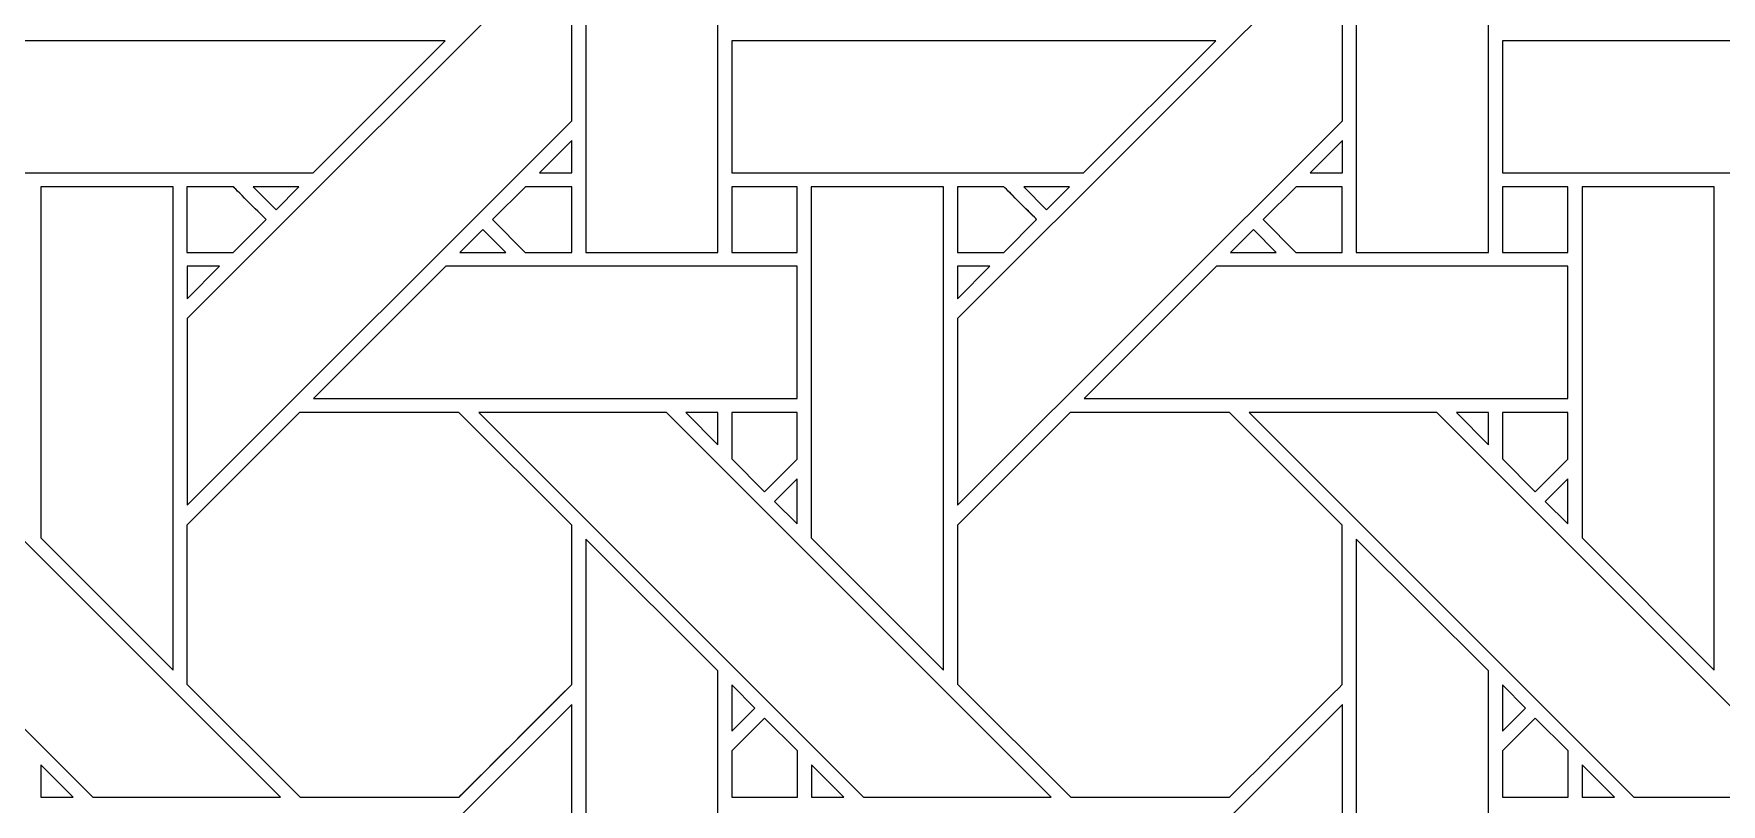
# Model space of a CAD drawing. Header units: inches. Extents: x 3.4 to 21.4, y 0.1 to 18.1.
# Drawn here: x 7.688 to 9.766, y 11.221 to 12.17 of the extents above; entities that cross this region are included whole.
import ezdxf

# ---------------------------------------------------------------- set-up
doc = ezdxf.new("R2010")
doc.units = ezdxf.units.IN
doc.header["$MEASUREMENT"] = 0
doc.layers.add('Design', color=7, linetype='Continuous', lineweight=0)

msp = doc.modelspace()

# ---------------------------------------------------------------- linework, layer by layer
at = {"layer": 'Design'}
for points, knots in [([(3.3829, 18.0948), (3.3829, 18.0948), (3.3829, 0.0948), (3.3829, 0.0948), (3.3829, 0.0948), (21.3829, 0.0948), (21.3829, 0.0948), (21.3829, 0.0948), (21.3829, 18.0948), (21.3829, 18.0948), (21.3829, 18.0948), (3.3829, 18.0948), (3.3829, 18.0948)], [0, 0, 0, 0, 1, 1, 1, 2, 2, 2, 3, 3, 3, 4, 4, 4, 4]), ([(4.2402, 17.2374), (4.2402, 17.2374), (4.2402, 0.9521), (4.2402, 0.9521), (4.2402, 0.9521), (20.5255, 0.9521), (20.5255, 0.9521), (20.5255, 0.9521), (20.5255, 17.2374), (20.5255, 17.2374), (20.5255, 17.2374), (4.2402, 17.2374), (4.2402, 17.2374)], [0, 0, 0, 0, 1, 1, 1, 2, 2, 2, 3, 3, 3, 4, 4, 4, 4]), ([(8.5303, 12.3343), (8.5303, 12.3343), (8.5303, 11.9006), (8.5303, 11.9006), (8.5303, 11.9006), (8.3676, 11.9006), (8.3676, 11.9006), (8.3676, 11.9006), (8.3676, 12.4964), (8.3676, 12.4964), (8.3676, 12.4964), (8.5303, 12.3343), (8.5303, 12.3343)], [0, 0, 0, 0, 1, 1, 1, 2, 2, 2, 3, 3, 3, 4, 4, 4, 4]), ([(9.3163, 11.9006), (9.3163, 11.9006), (9.3163, 12.4964), (9.3163, 12.4964), (9.3163, 12.4964), (9.4791, 12.3343), (9.4791, 12.3343), (9.4791, 12.3343), (9.4791, 11.9006), (9.4791, 11.9006), (9.4791, 11.9006), (9.3163, 11.9006), (9.3163, 11.9006)], [0, 0, 0, 0, 1, 1, 1, 2, 2, 2, 3, 3, 3, 4, 4, 4, 4]), ([(7.8768, 11.8193), (7.8768, 11.8193), (8.3504, 12.2929), (8.3504, 12.2929), (8.3504, 12.2929), (8.3504, 12.0628), (8.3504, 12.0628), (8.3504, 12.0628), (7.8768, 11.5892), (7.8768, 11.5892), (7.8768, 11.5892), (7.8768, 11.8193), (7.8768, 11.8193)], [0, 0, 0, 0, 1, 1, 1, 2, 2, 2, 3, 3, 3, 4, 4, 4, 4]), ([(9.2992, 12.0628), (9.2992, 12.0628), (8.8255, 11.5892), (8.8255, 11.5892), (8.8255, 11.5892), (8.8255, 11.8193), (8.8255, 11.8193), (8.8255, 11.8193), (9.2992, 12.2929), (9.2992, 12.2929), (9.2992, 12.2929), (9.2992, 12.0628), (9.2992, 12.0628)], [0, 0, 0, 0, 1, 1, 1, 2, 2, 2, 3, 3, 3, 4, 4, 4, 4]), ([(7.5989, 11.9986), (7.5989, 11.9986), (7.5989, 12.1613), (7.5989, 12.1613), (7.5989, 12.1613), (8.1946, 12.1613), (8.1946, 12.1613), (8.1946, 12.1613), (8.0319, 11.9986), (8.0319, 11.9986), (8.0319, 11.9986), (7.5989, 11.9986), (7.5989, 11.9986)], [0, 0, 0, 0, 1, 1, 1, 2, 2, 2, 3, 3, 3, 4, 4, 4, 4]), ([(8.5476, 11.9986), (8.5476, 11.9986), (8.5476, 12.1613), (8.5476, 12.1613), (8.5476, 12.1613), (9.1433, 12.1613), (9.1433, 12.1613), (9.1433, 12.1613), (8.9806, 11.9986), (8.9806, 11.9986), (8.9806, 11.9986), (8.5476, 11.9986), (8.5476, 11.9986)], [0, 0, 0, 0, 1, 1, 1, 2, 2, 2, 3, 3, 3, 4, 4, 4, 4]), ([(10.0921, 12.1613), (10.0921, 12.1613), (9.9293, 11.9986), (9.9293, 11.9986), (9.9293, 11.9986), (9.4964, 11.9986), (9.4964, 11.9986), (9.4964, 11.9986), (9.4964, 12.1613), (9.4964, 12.1613), (9.4964, 12.1613), (10.0921, 12.1613), (10.0921, 12.1613)], [0, 0, 0, 0, 1, 1, 1, 2, 2, 2, 3, 3, 3, 4, 4, 4, 4]), ([(8.3107, 11.9987), (8.3107, 11.9987), (8.3504, 12.0384), (8.3504, 12.0384), (8.3504, 12.0384), (8.3504, 11.9987), (8.3504, 11.9987), (8.3504, 11.9987), (8.3107, 11.9987), (8.3107, 11.9987)], [0, 0, 0, 0, 1, 1, 1, 2, 2, 2, 3, 3, 3, 3]), ([(9.2992, 11.9987), (9.2992, 11.9987), (9.2594, 11.9987), (9.2594, 11.9987), (9.2594, 11.9987), (9.2992, 12.0384), (9.2992, 12.0384), (9.2992, 12.0384), (9.2992, 11.9987), (9.2992, 11.9987)], [0, 0, 0, 0, 1, 1, 1, 2, 2, 2, 3, 3, 3, 3]), ([(7.8596, 11.9814), (7.8596, 11.9814), (7.8596, 11.3863), (7.8596, 11.3863), (7.8596, 11.3863), (7.6967, 11.5492), (7.6967, 11.5492), (7.6967, 11.5492), (7.6967, 11.9814), (7.6967, 11.9814), (7.6967, 11.9814), (7.8596, 11.9814), (7.8596, 11.9814)], [0, 0, 0, 0, 1, 1, 1, 2, 2, 2, 3, 3, 3, 4, 4, 4, 4]), ([(7.8767, 11.9006), (7.8767, 11.9006), (7.8767, 11.9814), (7.8767, 11.9814), (7.8767, 11.9814), (7.9338, 11.9814), (7.9338, 11.9814), (7.9389, 11.9763), (7.9697, 11.9455), (7.9741, 11.9411), (7.9741, 11.9411), (7.9337, 11.9006), (7.9337, 11.9006), (7.9337, 11.9006), (7.8767, 11.9006), (7.8767, 11.9006)], [0, 0, 0, 0, 1, 1, 1, 2, 2, 2, 3, 3, 3, 4, 4, 4, 5, 5, 5, 5]), ([(7.9741, 11.9411), (7.9741, 11.9411), (7.9337, 11.9006), (7.9337, 11.9006), (7.9337, 11.9006), (7.8767, 11.9006), (7.8767, 11.9006), (7.8767, 11.9006), (7.8767, 11.9814), (7.8767, 11.9814), (7.8767, 11.9814), (7.9338, 11.9814), (7.9338, 11.9814), (7.939, 11.9762), (7.9698, 11.9454), (7.9741, 11.9411)], [0, 0, 0, 0, 1, 1, 1, 2, 2, 2, 3, 3, 3, 4, 4, 4, 5, 5, 5, 5]), ([(7.9582, 11.9814), (7.9582, 11.9814), (8.0146, 11.9814), (8.0146, 11.9814), (8.0146, 11.9814), (7.9864, 11.9532), (7.9864, 11.9532), (7.9864, 11.9532), (7.9582, 11.9814), (7.9582, 11.9814)], [0, 0, 0, 0, 1, 1, 1, 2, 2, 2, 3, 3, 3, 3]), ([(8.2933, 11.9006), (8.2933, 11.9006), (8.2529, 11.941), (8.2529, 11.941), (8.2529, 11.941), (8.2934, 11.9814), (8.2934, 11.9814), (8.2934, 11.9814), (8.3504, 11.9814), (8.3504, 11.9814), (8.3504, 11.9814), (8.3504, 11.9006), (8.3504, 11.9006), (8.3504, 11.9006), (8.2933, 11.9006), (8.2933, 11.9006)], [0, 0, 0, 0, 1, 1, 1, 2, 2, 2, 3, 3, 3, 4, 4, 4, 5, 5, 5, 5]), ([(8.2529, 11.941), (8.2529, 11.941), (8.2934, 11.9814), (8.2934, 11.9814), (8.2934, 11.9814), (8.3504, 11.9814), (8.3504, 11.9814), (8.3504, 11.9814), (8.3504, 11.9006), (8.3504, 11.9006), (8.3504, 11.9006), (8.2933, 11.9006), (8.2933, 11.9006), (8.2933, 11.9006), (8.2529, 11.941), (8.2529, 11.941)], [0, 0, 0, 0, 1, 1, 1, 2, 2, 2, 3, 3, 3, 4, 4, 4, 5, 5, 5, 5]), ([(8.5476, 11.9006), (8.5476, 11.9006), (8.5476, 11.9814), (8.5476, 11.9814), (8.5476, 11.9814), (8.6278, 11.9814), (8.6278, 11.9814), (8.6278, 11.9814), (8.6278, 11.9006), (8.6278, 11.9006), (8.6278, 11.9006), (8.5476, 11.9006), (8.5476, 11.9006)], [0, 0, 0, 0, 1, 1, 1, 2, 2, 2, 3, 3, 3, 4, 4, 4, 4]), ([(8.5476, 11.9814), (8.5476, 11.9814), (8.6278, 11.9814), (8.6278, 11.9814), (8.6278, 11.9814), (8.6278, 11.9006), (8.6278, 11.9006), (8.6278, 11.9006), (8.5476, 11.9006), (8.5476, 11.9006), (8.5476, 11.9006), (8.5476, 11.9814), (8.5476, 11.9814)], [0, 0, 0, 0, 1, 1, 1, 2, 2, 2, 3, 3, 3, 4, 4, 4, 4]), ([(8.8083, 11.9814), (8.8083, 11.9814), (8.8083, 11.3863), (8.8083, 11.3863), (8.8083, 11.3863), (8.6454, 11.5492), (8.6454, 11.5492), (8.6454, 11.5492), (8.6454, 11.9814), (8.6454, 11.9814), (8.6454, 11.9814), (8.8083, 11.9814), (8.8083, 11.9814)], [0, 0, 0, 0, 1, 1, 1, 2, 2, 2, 3, 3, 3, 4, 4, 4, 4]), ([(8.8255, 11.9006), (8.8255, 11.9006), (8.8255, 11.9814), (8.8255, 11.9814), (8.8255, 11.9814), (8.8825, 11.9814), (8.8825, 11.9814), (8.8877, 11.9763), (8.9184, 11.9455), (8.9228, 11.9411), (8.9228, 11.9411), (8.8824, 11.9006), (8.8824, 11.9006), (8.8824, 11.9006), (8.8255, 11.9006), (8.8255, 11.9006)], [0, 0, 0, 0, 1, 1, 1, 2, 2, 2, 3, 3, 3, 4, 4, 4, 5, 5, 5, 5]), ([(8.9228, 11.9411), (8.9228, 11.9411), (8.8824, 11.9006), (8.8824, 11.9006), (8.8824, 11.9006), (8.8255, 11.9006), (8.8255, 11.9006), (8.8255, 11.9006), (8.8255, 11.9814), (8.8255, 11.9814), (8.8255, 11.9814), (8.8825, 11.9814), (8.8825, 11.9814), (8.8878, 11.9762), (8.9186, 11.9453), (8.9228, 11.9411)], [0, 0, 0, 0, 1, 1, 1, 2, 2, 2, 3, 3, 3, 4, 4, 4, 5, 5, 5, 5]), ([(8.9069, 11.9814), (8.9069, 11.9814), (8.9634, 11.9814), (8.9634, 11.9814), (8.9634, 11.9814), (8.9351, 11.9532), (8.9351, 11.9532), (8.9351, 11.9532), (8.9069, 11.9814), (8.9069, 11.9814)], [0, 0, 0, 0, 1, 1, 1, 2, 2, 2, 3, 3, 3, 3]), ([(9.242, 11.9006), (9.242, 11.9006), (9.2017, 11.941), (9.2017, 11.941), (9.2017, 11.941), (9.2421, 11.9814), (9.2421, 11.9814), (9.2421, 11.9814), (9.2991, 11.9814), (9.2991, 11.9814), (9.2991, 11.9814), (9.2991, 11.9006), (9.2991, 11.9006), (9.2991, 11.9006), (9.242, 11.9006), (9.242, 11.9006)], [0, 0, 0, 0, 1, 1, 1, 2, 2, 2, 3, 3, 3, 4, 4, 4, 5, 5, 5, 5]), ([(9.2017, 11.941), (9.2017, 11.941), (9.2421, 11.9814), (9.2421, 11.9814), (9.2421, 11.9814), (9.2991, 11.9814), (9.2991, 11.9814), (9.2991, 11.9814), (9.2991, 11.9006), (9.2991, 11.9006), (9.2991, 11.9006), (9.242, 11.9006), (9.242, 11.9006), (9.242, 11.9006), (9.2017, 11.941), (9.2017, 11.941)], [0, 0, 0, 0, 1, 1, 1, 2, 2, 2, 3, 3, 3, 4, 4, 4, 5, 5, 5, 5]), ([(9.4963, 11.9006), (9.4963, 11.9006), (9.4963, 11.9814), (9.4963, 11.9814), (9.4963, 11.9814), (9.5766, 11.9814), (9.5766, 11.9814), (9.5766, 11.9814), (9.5766, 11.9006), (9.5766, 11.9006), (9.5766, 11.9006), (9.4963, 11.9006), (9.4963, 11.9006)], [0, 0, 0, 0, 1, 1, 1, 2, 2, 2, 3, 3, 3, 4, 4, 4, 4]), ([(9.5766, 11.9814), (9.5766, 11.9814), (9.5766, 11.9006), (9.5766, 11.9006), (9.5766, 11.9006), (9.4963, 11.9006), (9.4963, 11.9006), (9.4963, 11.9006), (9.4963, 11.9814), (9.4963, 11.9814), (9.4963, 11.9814), (9.5766, 11.9814), (9.5766, 11.9814)], [0, 0, 0, 0, 1, 1, 1, 2, 2, 2, 3, 3, 3, 4, 4, 4, 4]), ([(9.5942, 11.5492), (9.5942, 11.5492), (9.5942, 11.9814), (9.5942, 11.9814), (9.5942, 11.9814), (9.7571, 11.9814), (9.7571, 11.9814), (9.7571, 11.9814), (9.7571, 11.3863), (9.7571, 11.3863), (9.7571, 11.3863), (9.5942, 11.5492), (9.5942, 11.5492)], [0, 0, 0, 0, 1, 1, 1, 2, 2, 2, 3, 3, 3, 4, 4, 4, 4]), ([(8.2691, 11.9006), (8.2691, 11.9006), (8.2126, 11.9006), (8.2126, 11.9006), (8.2126, 11.9006), (8.2409, 11.9289), (8.2409, 11.9289), (8.2409, 11.9289), (8.2691, 11.9006), (8.2691, 11.9006)], [0, 0, 0, 0, 1, 1, 1, 2, 2, 2, 3, 3, 3, 3]), ([(9.2178, 11.9006), (9.2178, 11.9006), (9.1613, 11.9006), (9.1613, 11.9006), (9.1613, 11.9006), (9.1896, 11.9289), (9.1896, 11.9289), (9.1896, 11.9289), (9.2178, 11.9006), (9.2178, 11.9006)], [0, 0, 0, 0, 1, 1, 1, 2, 2, 2, 3, 3, 3, 3]), ([(7.9166, 11.8835), (7.9166, 11.8835), (7.8768, 11.8436), (7.8768, 11.8436), (7.8768, 11.8436), (7.8768, 11.8835), (7.8768, 11.8835), (7.8768, 11.8835), (7.9166, 11.8835), (7.9166, 11.8835)], [0, 0, 0, 0, 1, 1, 1, 2, 2, 2, 3, 3, 3, 3]), ([(8.1955, 11.8835), (8.1955, 11.8835), (8.6279, 11.8835), (8.6279, 11.8835), (8.6279, 11.8835), (8.6279, 11.7206), (8.6279, 11.7206), (8.6279, 11.7206), (8.0326, 11.7206), (8.0326, 11.7206), (8.0326, 11.7206), (8.1955, 11.8835), (8.1955, 11.8835)], [0, 0, 0, 0, 1, 1, 1, 2, 2, 2, 3, 3, 3, 4, 4, 4, 4]), ([(8.8653, 11.8835), (8.8653, 11.8835), (8.8255, 11.8436), (8.8255, 11.8436), (8.8255, 11.8436), (8.8255, 11.8835), (8.8255, 11.8835), (8.8255, 11.8835), (8.8653, 11.8835), (8.8653, 11.8835)], [0, 0, 0, 0, 1, 1, 1, 2, 2, 2, 3, 3, 3, 3]), ([(9.5766, 11.8835), (9.5766, 11.8835), (9.5766, 11.7206), (9.5766, 11.7206), (9.5766, 11.7206), (8.9813, 11.7206), (8.9813, 11.7206), (8.9813, 11.7206), (9.1442, 11.8835), (9.1442, 11.8835), (9.1442, 11.8835), (9.5766, 11.8835), (9.5766, 11.8835)], [0, 0, 0, 0, 1, 1, 1, 2, 2, 2, 3, 3, 3, 4, 4, 4, 4]), ([(7.5181, 11.7035), (7.5181, 11.7035), (7.9918, 11.2299), (7.9918, 11.2299), (7.9918, 11.2299), (7.7607, 11.2299), (7.7607, 11.2299), (7.7607, 11.2299), (7.2872, 11.7035), (7.2872, 11.7035), (7.2872, 11.7035), (7.5181, 11.7035), (7.5181, 11.7035)], [0, 0, 0, 0, 1, 1, 1, 2, 2, 2, 3, 3, 3, 4, 4, 4, 4]), ([(8.2117, 11.2299), (8.2117, 11.2299), (8.016, 11.2299), (8.016, 11.2299), (8.016, 11.2299), (7.8767, 11.3691), (7.8767, 11.3691), (7.8767, 11.3691), (7.8767, 11.5648), (7.8767, 11.5648), (7.8767, 11.5648), (8.0154, 11.7035), (8.0154, 11.7035), (8.0154, 11.7035), (8.2116, 11.7035), (8.2116, 11.7035), (8.2116, 11.7035), (8.3504, 11.5648), (8.3504, 11.5648), (8.3504, 11.5648), (8.3504, 11.3686), (8.3504, 11.3686), (8.3326, 11.3507), (8.2207, 11.2389), (8.2117, 11.2299)], [0, 0, 0, 0, 1, 1, 1, 2, 2, 2, 3, 3, 3, 4, 4, 4, 5, 5, 5, 6, 6, 6, 7, 7, 7, 8, 8, 8, 8]), ([(7.8767, 11.5648), (7.8767, 11.5648), (8.0154, 11.7035), (8.0154, 11.7035), (8.0154, 11.7035), (8.2116, 11.7035), (8.2116, 11.7035), (8.2116, 11.7035), (8.3504, 11.5648), (8.3504, 11.5648), (8.3504, 11.5648), (8.3504, 11.3686), (8.3504, 11.3686), (8.3323, 11.3504), (8.2204, 11.2387), (8.2117, 11.2299), (8.2117, 11.2299), (8.016, 11.2299), (8.016, 11.2299), (8.016, 11.2299), (7.8767, 11.3691), (7.8767, 11.3691), (7.8767, 11.3691), (7.8767, 11.5648), (7.8767, 11.5648)], [0, 0, 0, 0, 1, 1, 1, 2, 2, 2, 3, 3, 3, 4, 4, 4, 5, 5, 5, 6, 6, 6, 7, 7, 7, 8, 8, 8, 8]), ([(8.4669, 11.7035), (8.4669, 11.7035), (8.9405, 11.2299), (8.9405, 11.2299), (8.9405, 11.2299), (8.7095, 11.2299), (8.7095, 11.2299), (8.7095, 11.2299), (8.2359, 11.7035), (8.2359, 11.7035), (8.2359, 11.7035), (8.4669, 11.7035), (8.4669, 11.7035)], [0, 0, 0, 0, 1, 1, 1, 2, 2, 2, 3, 3, 3, 4, 4, 4, 4]), ([(8.5304, 11.7035), (8.5304, 11.7035), (8.5304, 11.6637), (8.5304, 11.6637), (8.5304, 11.6637), (8.491, 11.7035), (8.491, 11.7035), (8.491, 11.7035), (8.5304, 11.7035), (8.5304, 11.7035)], [0, 0, 0, 0, 1, 1, 1, 2, 2, 2, 3, 3, 3, 3]), ([(8.6278, 11.7035), (8.6278, 11.7035), (8.6278, 11.6459), (8.6278, 11.6459), (8.6278, 11.6459), (8.5879, 11.606), (8.5879, 11.606), (8.5879, 11.606), (8.5476, 11.6463), (8.5476, 11.6463), (8.5476, 11.6463), (8.5476, 11.7035), (8.5476, 11.7035), (8.5476, 11.7035), (8.6278, 11.7035), (8.6278, 11.7035)], [0, 0, 0, 0, 1, 1, 1, 2, 2, 2, 3, 3, 3, 4, 4, 4, 5, 5, 5, 5]), ([(8.5879, 11.606), (8.5879, 11.606), (8.5476, 11.6463), (8.5476, 11.6463), (8.5476, 11.6463), (8.5476, 11.7035), (8.5476, 11.7035), (8.5476, 11.7035), (8.6278, 11.7035), (8.6278, 11.7035), (8.6278, 11.7035), (8.6278, 11.6459), (8.6278, 11.6459), (8.6278, 11.6459), (8.5879, 11.606), (8.5879, 11.606)], [0, 0, 0, 0, 1, 1, 1, 2, 2, 2, 3, 3, 3, 4, 4, 4, 5, 5, 5, 5]), ([(9.1604, 11.2299), (9.1604, 11.2299), (8.9647, 11.2299), (8.9647, 11.2299), (8.9647, 11.2299), (8.8255, 11.3691), (8.8255, 11.3691), (8.8255, 11.3691), (8.8255, 11.5648), (8.8255, 11.5648), (8.8255, 11.5648), (8.9642, 11.7035), (8.9642, 11.7035), (8.9642, 11.7035), (9.1604, 11.7035), (9.1604, 11.7035), (9.1604, 11.7035), (9.2991, 11.5648), (9.2991, 11.5648), (9.2991, 11.5648), (9.2991, 11.3686), (9.2991, 11.3686), (9.2813, 11.3507), (9.1694, 11.2389), (9.1604, 11.2299)], [0, 0, 0, 0, 1, 1, 1, 2, 2, 2, 3, 3, 3, 4, 4, 4, 5, 5, 5, 6, 6, 6, 7, 7, 7, 8, 8, 8, 8]), ([(8.8255, 11.5648), (8.8255, 11.5648), (8.9642, 11.7035), (8.9642, 11.7035), (8.9642, 11.7035), (9.1604, 11.7035), (9.1604, 11.7035), (9.1604, 11.7035), (9.2991, 11.5648), (9.2991, 11.5648), (9.2991, 11.5648), (9.2991, 11.3686), (9.2991, 11.3686), (9.2813, 11.3507), (9.1694, 11.2389), (9.1604, 11.2299), (9.1604, 11.2299), (8.9647, 11.2299), (8.9647, 11.2299), (8.9647, 11.2299), (8.8255, 11.3691), (8.8255, 11.3691), (8.8255, 11.3691), (8.8255, 11.5648), (8.8255, 11.5648)], [0, 0, 0, 0, 1, 1, 1, 2, 2, 2, 3, 3, 3, 4, 4, 4, 5, 5, 5, 6, 6, 6, 7, 7, 7, 8, 8, 8, 8]), ([(9.8892, 11.2299), (9.8892, 11.2299), (9.6582, 11.2299), (9.6582, 11.2299), (9.6582, 11.2299), (9.1846, 11.7035), (9.1846, 11.7035), (9.1846, 11.7035), (9.4156, 11.7035), (9.4156, 11.7035), (9.4156, 11.7035), (9.8892, 11.2299), (9.8892, 11.2299)], [0, 0, 0, 0, 1, 1, 1, 2, 2, 2, 3, 3, 3, 4, 4, 4, 4]), ([(9.4397, 11.7035), (9.4397, 11.7035), (9.4791, 11.7035), (9.4791, 11.7035), (9.4791, 11.7035), (9.4791, 11.6637), (9.4791, 11.6637), (9.4791, 11.6637), (9.4397, 11.7035), (9.4397, 11.7035)], [0, 0, 0, 0, 1, 1, 1, 2, 2, 2, 3, 3, 3, 3]), ([(9.4963, 11.6463), (9.4963, 11.6463), (9.4963, 11.7035), (9.4963, 11.7035), (9.4963, 11.7035), (9.5766, 11.7035), (9.5766, 11.7035), (9.5766, 11.7035), (9.5766, 11.6459), (9.5766, 11.6459), (9.5766, 11.6459), (9.5366, 11.606), (9.5366, 11.606), (9.5366, 11.606), (9.4963, 11.6463), (9.4963, 11.6463)], [0, 0, 0, 0, 1, 1, 1, 2, 2, 2, 3, 3, 3, 4, 4, 4, 5, 5, 5, 5]), ([(9.5766, 11.6459), (9.5766, 11.6459), (9.5366, 11.606), (9.5366, 11.606), (9.5366, 11.606), (9.4963, 11.6463), (9.4963, 11.6463), (9.4963, 11.6463), (9.4963, 11.7035), (9.4963, 11.7035), (9.4963, 11.7035), (9.5766, 11.7035), (9.5766, 11.7035), (9.5766, 11.7035), (9.5766, 11.6459), (9.5766, 11.6459)], [0, 0, 0, 0, 1, 1, 1, 2, 2, 2, 3, 3, 3, 4, 4, 4, 5, 5, 5, 5]), ([(8.6279, 11.6217), (8.6279, 11.6217), (8.6279, 11.5665), (8.6279, 11.5665), (8.6279, 11.5665), (8.6001, 11.5939), (8.6001, 11.5939), (8.6001, 11.5939), (8.6279, 11.6217), (8.6279, 11.6217)], [0, 0, 0, 0, 1, 1, 1, 2, 2, 2, 3, 3, 3, 3]), ([(9.5766, 11.6217), (9.5766, 11.6217), (9.5766, 11.5665), (9.5766, 11.5665), (9.5766, 11.5665), (9.5488, 11.5939), (9.5488, 11.5939), (9.5488, 11.5939), (9.5766, 11.6217), (9.5766, 11.6217)], [0, 0, 0, 0, 1, 1, 1, 2, 2, 2, 3, 3, 3, 3]), ([(8.5303, 11.3856), (8.5303, 11.3856), (8.5303, 10.9519), (8.5303, 10.9519), (8.5303, 10.9519), (8.3676, 10.9519), (8.3676, 10.9519), (8.3676, 10.9519), (8.3676, 11.5477), (8.3676, 11.5477), (8.3676, 11.5477), (8.5303, 11.3856), (8.5303, 11.3856)], [0, 0, 0, 0, 1, 1, 1, 2, 2, 2, 3, 3, 3, 4, 4, 4, 4]), ([(9.4791, 11.3855), (9.4791, 11.3855), (9.4791, 10.9519), (9.4791, 10.9519), (9.4791, 10.9519), (9.3163, 10.9519), (9.3163, 10.9519), (9.3163, 10.9519), (9.3163, 11.5477), (9.3163, 11.5477), (9.3163, 11.5477), (9.4791, 11.3855), (9.4791, 11.3855)], [0, 0, 0, 0, 1, 1, 1, 2, 2, 2, 3, 3, 3, 4, 4, 4, 4]), ([(8.5476, 11.3113), (8.5476, 11.3113), (8.5476, 11.3681), (8.5476, 11.3681), (8.5476, 11.3681), (8.5758, 11.3395), (8.5758, 11.3395), (8.5758, 11.3395), (8.5476, 11.3113), (8.5476, 11.3113)], [0, 0, 0, 0, 1, 1, 1, 2, 2, 2, 3, 3, 3, 3]), ([(9.4964, 11.3113), (9.4964, 11.3113), (9.4964, 11.3681), (9.4964, 11.3681), (9.4964, 11.3681), (9.5246, 11.3395), (9.5246, 11.3395), (9.5246, 11.3395), (9.4964, 11.3113), (9.4964, 11.3113)], [0, 0, 0, 0, 1, 1, 1, 2, 2, 2, 3, 3, 3, 3]), ([(7.8768, 10.8705), (7.8768, 10.8705), (8.3504, 11.3441), (8.3504, 11.3441), (8.3504, 11.3441), (8.3504, 11.1141), (8.3504, 11.1141), (8.3504, 11.1141), (7.8768, 10.6404), (7.8768, 10.6404), (7.8768, 10.6404), (7.8768, 10.8705), (7.8768, 10.8705)], [0, 0, 0, 0, 1, 1, 1, 2, 2, 2, 3, 3, 3, 4, 4, 4, 4]), ([(8.8255, 10.8705), (8.8255, 10.8705), (9.2992, 11.3441), (9.2992, 11.3441), (9.2992, 11.3441), (9.2992, 11.1141), (9.2992, 11.1141), (9.2992, 11.1141), (8.8255, 10.6404), (8.8255, 10.6404), (8.8255, 10.6404), (8.8255, 10.8705), (8.8255, 10.8705)], [0, 0, 0, 0, 1, 1, 1, 2, 2, 2, 3, 3, 3, 4, 4, 4, 4]), ([(8.5476, 11.2297), (8.5476, 11.2297), (8.5476, 11.2869), (8.5476, 11.2869), (8.5476, 11.2869), (8.5879, 11.3273), (8.5879, 11.3273), (8.5879, 11.3273), (8.6282, 11.287), (8.6282, 11.287), (8.6282, 11.287), (8.6282, 11.2297), (8.6282, 11.2297), (8.6282, 11.2297), (8.5476, 11.2297), (8.5476, 11.2297)], [0, 0, 0, 0, 1, 1, 1, 2, 2, 2, 3, 3, 3, 4, 4, 4, 5, 5, 5, 5]), ([(8.5879, 11.3273), (8.5879, 11.3273), (8.6282, 11.287), (8.6282, 11.287), (8.6282, 11.287), (8.6282, 11.2297), (8.6282, 11.2297), (8.6282, 11.2297), (8.5476, 11.2297), (8.5476, 11.2297), (8.5476, 11.2297), (8.5476, 11.2869), (8.5476, 11.2869), (8.5476, 11.2869), (8.5879, 11.3273), (8.5879, 11.3273)], [0, 0, 0, 0, 1, 1, 1, 2, 2, 2, 3, 3, 3, 4, 4, 4, 5, 5, 5, 5]), ([(9.4963, 11.2297), (9.4963, 11.2297), (9.4963, 11.2869), (9.4963, 11.2869), (9.4963, 11.2869), (9.5367, 11.3273), (9.5367, 11.3273), (9.5367, 11.3273), (9.577, 11.287), (9.577, 11.287), (9.577, 11.287), (9.577, 11.2297), (9.577, 11.2297), (9.577, 11.2297), (9.4963, 11.2297), (9.4963, 11.2297)], [0, 0, 0, 0, 1, 1, 1, 2, 2, 2, 3, 3, 3, 4, 4, 4, 5, 5, 5, 5]), ([(9.5367, 11.3273), (9.5367, 11.3273), (9.577, 11.287), (9.577, 11.287), (9.577, 11.287), (9.577, 11.2297), (9.577, 11.2297), (9.577, 11.2297), (9.4963, 11.2297), (9.4963, 11.2297), (9.4963, 11.2297), (9.4963, 11.2869), (9.4963, 11.2869), (9.4963, 11.2869), (9.5367, 11.3273), (9.5367, 11.3273)], [0, 0, 0, 0, 1, 1, 1, 2, 2, 2, 3, 3, 3, 4, 4, 4, 5, 5, 5, 5]), ([(7.6968, 11.2299), (7.6968, 11.2299), (7.6968, 11.2697), (7.6968, 11.2697), (7.6968, 11.2697), (7.7365, 11.2299), (7.7365, 11.2299), (7.7365, 11.2299), (7.6968, 11.2299), (7.6968, 11.2299)], [0, 0, 0, 0, 1, 1, 1, 2, 2, 2, 3, 3, 3, 3]), ([(8.6455, 11.2299), (8.6455, 11.2299), (8.6455, 11.2697), (8.6455, 11.2697), (8.6455, 11.2697), (8.6853, 11.2299), (8.6853, 11.2299), (8.6853, 11.2299), (8.6455, 11.2299), (8.6455, 11.2299)], [0, 0, 0, 0, 1, 1, 1, 2, 2, 2, 3, 3, 3, 3]), ([(9.5943, 11.2299), (9.5943, 11.2299), (9.5943, 11.2697), (9.5943, 11.2697), (9.5943, 11.2697), (9.634, 11.2299), (9.634, 11.2299), (9.634, 11.2299), (9.5943, 11.2299), (9.5943, 11.2299)], [0, 0, 0, 0, 1, 1, 1, 2, 2, 2, 3, 3, 3, 3])]:
    msp.add_open_spline(points, degree=3, knots=knots, dxfattribs=at)

doc.saveas('drawing.dxf')
